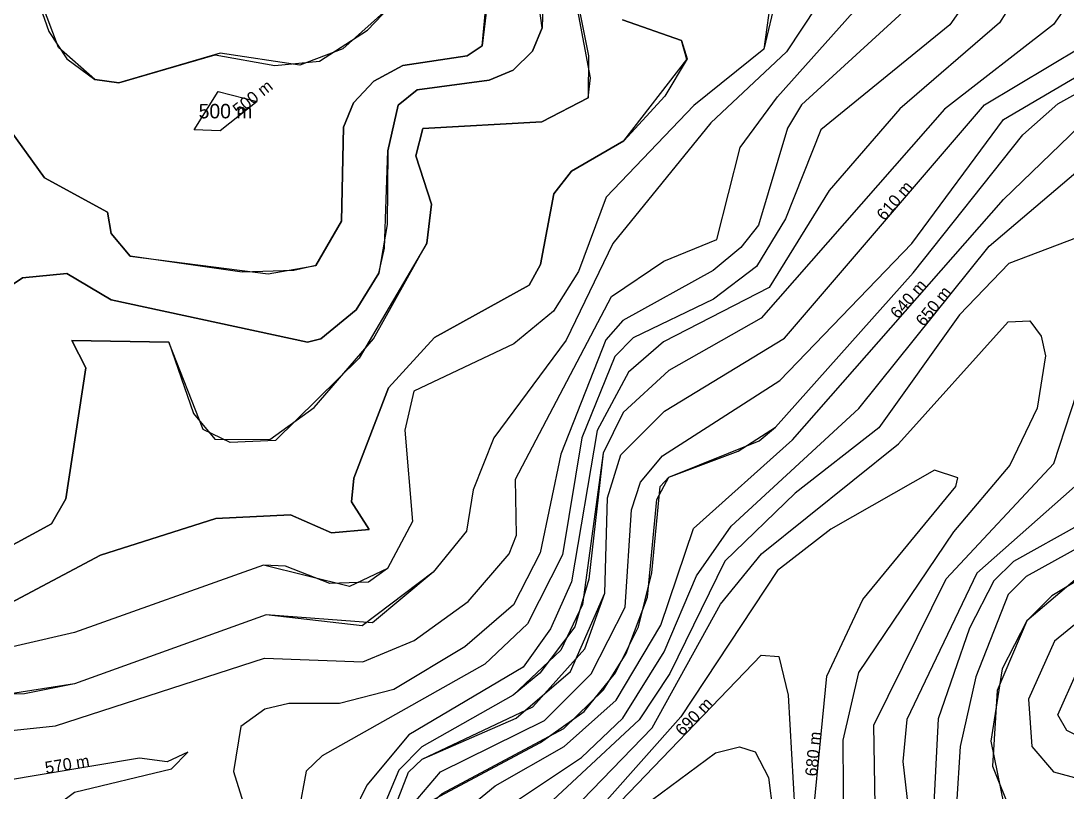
# Model space of a CAD drawing. Extents: x 120.7465 to 120.8269, y 14.0376 to 14.0711.
# Drawn here: x 120.79653 to 120.80404, y 14.04345 to 14.04898 of the extents above; entities that cross this region are included whole.
import ezdxf
from ezdxf.enums import TextEntityAlignment as Align

# ---------------------------------------------------------------- set-up
doc = ezdxf.new("R2010")
doc.units = 0
doc.header["$MEASUREMENT"] = 0
for name, color, linetype in [('Contour_Line_Intermediate', 7, 'Continuous'), ('Contour_Line_Major', 7, 'Continuous'), ('FEATURE_LABEL', 7, 'Continuous'), ('Iso-height_Area', 7, 'Continuous')]:
    doc.layers.add(name, color=color, linetype=linetype)

msp = doc.modelspace()

# ---------------------------------------------------------------- linework, layer by layer
at = {"layer": 'Contour_Line_Intermediate', "color": 36}
for points in [[(120.8052242, 14.0507878), (120.8039411, 14.048957), (120.803158, 14.0483477), (120.8018421, 14.0468478), (120.801181, 14.0464727), (120.8008518, 14.0461715), (120.8007082, 14.0458804), (120.8006073, 14.044974), (120.8005063, 14.0446324), (120.8002551, 14.0442993), (120.8000625, 14.044142), (120.7994093, 14.0437704), (120.7992429, 14.0436042), (120.7990874, 14.0432325)], [(120.7919713, 14.0438023), (120.793357, 14.0442844), (120.7937039, 14.0446653), (120.7939964, 14.0443593), (120.794155, 14.0442668), (120.7960534, 14.0438462), (120.7967802, 14.0439227), (120.798279, 14.0444084), (120.7989853, 14.044381), (120.7993522, 14.0445347), (120.79974, 14.0448145), (120.8000341, 14.0451563), (120.8000867, 14.0452913), (120.8000792, 14.0456922), (120.8007684, 14.0470048), (120.8011443, 14.0472579), (120.8015239, 14.0474136), (120.801692, 14.0480746), (120.8019598, 14.0484365), (120.8026046, 14.0491607), (120.8030278, 14.0494816), (120.8037238, 14.0501544), (120.8043462, 14.0506058)], [(120.8003527, 14.0499875), (120.8006046, 14.0487321), (120.8006006, 14.0484309), (120.8002699, 14.0482573), (120.7994162, 14.04821), (120.7993651, 14.0480135), (120.7994783, 14.0476667), (120.7994435, 14.0473874), (120.7989585, 14.0465609), (120.7983584, 14.0459706), (120.7980338, 14.0459568), (120.7978399, 14.0460501), (120.797592, 14.0466766), (120.7968957, 14.046689), (120.7969981, 14.0464929), (120.7968533, 14.0455522), (120.7967512, 14.0453722), (120.7963669, 14.045164)], [(120.8036396, 14.0495849), (120.8031972, 14.0489538), (120.8022721, 14.0482015), (120.8020182, 14.047562), (120.8018097, 14.0472188), (120.8015006, 14.0469845), (120.8009253, 14.0467066), (120.8007937, 14.046574), (120.8005552, 14.0459885), (120.8004174, 14.0451491), (120.8001668, 14.0446533), (120.7998604, 14.0443646), (120.7986919, 14.0437078), (120.7985788, 14.0435963), (120.7985229, 14.0433007)], [(120.8038262, 14.0494008), (120.8035536, 14.0489681), (120.8028384, 14.0483506), (120.8023314, 14.0477644), (120.8019007, 14.0470694), (120.8011419, 14.0466793), (120.8008903, 14.0464604), (120.8006672, 14.0460417), (120.8004828, 14.0449554), (120.8003316, 14.0446189), (120.800135, 14.0443437), (120.7993139, 14.0438568), (120.7990141, 14.0434963), (120.7989206, 14.0433051)], [(120.7991801, 14.0490864), (120.7988411, 14.0487817), (120.7985328, 14.0486655), (120.7979612, 14.0487505), (120.7972334, 14.0485372), (120.7970611, 14.0485623), (120.7968, 14.0487917), (120.7965906, 14.0493521)], [(120.8031972, 14.0493558), (120.8021314, 14.0483807), (120.8020314, 14.0482127), (120.8018246, 14.0475163), (120.8016965, 14.0473559), (120.8014997, 14.0471917), (120.8008495, 14.0468329), (120.8007281, 14.0466929), (120.8004055, 14.0458713), (120.800258, 14.0451647), (120.8000662, 14.0447916), (120.7997171, 14.0444892), (120.7992072, 14.0441826), (120.7988163, 14.0440815), (120.7984541, 14.0440827), (120.7982825, 14.0440411), (120.7981088, 14.0439182), (120.7980575, 14.043594), (120.7982444, 14.0429973)], [(120.8019495, 14.0491543), (120.8018617, 14.0487796), (120.801361, 14.0483753), (120.8007319, 14.0477167), (120.8005329, 14.0471846), (120.8003526, 14.0468996), (120.8000694, 14.0466642), (120.7993508, 14.0463235), (120.7992854, 14.0460445), (120.7993406, 14.0453885), (120.7991608, 14.0450524), (120.7988897, 14.0449223), (120.7982712, 14.0450759), (120.7969151, 14.0445923), (120.7961801, 14.0444214), (120.795997, 14.0444287), (120.7954745, 14.0446327), (120.7951196, 14.0449725), (120.7944905, 14.0453704), (120.7934917, 14.0453965), (120.7926627, 14.0451501), (120.7917215, 14.045076)], [(120.8022447, 14.0490932), (120.8020243, 14.0487613), (120.8014824, 14.0482501), (120.8007786, 14.047384), (120.8004448, 14.0466916), (120.7999255, 14.0459891), (120.799776, 14.0456162), (120.7997275, 14.0453195), (120.79949, 14.0450256), (120.7990539, 14.0446623), (120.7982904, 14.0447193), (120.7969168, 14.0442229), (120.7965566, 14.0441531), (120.7960245, 14.0441436), (120.7957278, 14.0442183), (120.7946335, 14.04468), (120.7943447, 14.0450207), (120.7938855, 14.0451367), (120.7935237, 14.0451123), (120.7933634, 14.045049), (120.7930135, 14.0446333), (120.7928029, 14.0447581), (120.792481, 14.0448069), (120.792302, 14.0447571)], [(120.8002775, 14.0490949), (120.8002715, 14.0489315), (120.8002022, 14.048766), (120.8000632, 14.0486283), (120.7998902, 14.0485569), (120.7993751, 14.0484884), (120.7992374, 14.0483784), (120.7991636, 14.04805), (120.7991599, 14.0475215), (120.7990997, 14.0471712), (120.7989379, 14.0469087), (120.7986841, 14.0466998), (120.7985874, 14.0466768), (120.7971798, 14.0469807), (120.7968603, 14.0471695), (120.7965419, 14.0471388), (120.7962068, 14.0469123)], [(120.800847, 14.0489906), (120.801272, 14.048842), (120.8013118, 14.0487095), (120.8011528, 14.0484424), (120.8008575, 14.0481222), (120.8004811, 14.0479044), (120.8003555, 14.0477414), (120.80026, 14.0472346), (120.8001784, 14.0470846), (120.7994993, 14.0467105), (120.7991698, 14.0463483), (120.7989208, 14.0456988), (120.7989033, 14.0455296), (120.7990295, 14.0453315), (120.7987612, 14.0453073), (120.7984654, 14.0454373), (120.7979312, 14.0454093), (120.7971034, 14.0451466), (120.7961503, 14.0446436)], [(120.7980661, 14.0378027), (120.7981247, 14.0381309), (120.7980928, 14.0384517), (120.797733, 14.0389787), (120.7976343, 14.0392588), (120.7977007, 14.0396294), (120.7981859, 14.0409001), (120.7983461, 14.0415454), (120.7985529, 14.0418621), (120.799022, 14.0423503), (120.7991127, 14.0425538), (120.7991929, 14.0432808), (120.7993136, 14.0435906), (120.7994098, 14.0436829), (120.8002036, 14.0440588), (120.8005776, 14.0444739), (120.8007206, 14.0448735), (120.8007414, 14.0455596), (120.8008359, 14.0458683), (120.8011487, 14.0461809), (120.8020097, 14.046706), (120.8034463, 14.0483786), (120.8041405, 14.0487953)], [(120.7982468, 14.0378027), (120.7982713, 14.038193), (120.7982091, 14.03851), (120.7979007, 14.0389006), (120.7977906, 14.0391757), (120.7978671, 14.0397168), (120.7983867, 14.0408728), (120.7985477, 14.0415863), (120.7991431, 14.0424006), (120.7992979, 14.0433042), (120.7995421, 14.0435914), (120.8002872, 14.0439607), (120.8006222, 14.0442955), (120.8008663, 14.0447741), (120.8009119, 14.0454718), (120.8009777, 14.0456708), (120.8011361, 14.0458595), (120.801977, 14.0464015), (120.8029239, 14.0473853), (120.8035808, 14.0482745), (120.8043224, 14.0487099)], [(120.798553, 14.0378027), (120.7984656, 14.0384532), (120.7979851, 14.0390312), (120.7979105, 14.0393963), (120.7979934, 14.0396799), (120.7986673, 14.0410376), (120.7986885, 14.0415966), (120.7990206, 14.0420327), (120.799236, 14.0424433), (120.799359, 14.0432652), (120.7995551, 14.0434375), (120.8004282, 14.0439036), (120.8007115, 14.0441818), (120.8008737, 14.0444405), (120.8010274, 14.044846), (120.8010933, 14.0455478), (120.8011814, 14.0457082), (120.8016768, 14.0458931), (120.8019453, 14.0460663), (120.8029328, 14.0471729), (120.803721, 14.0481651), (120.8039709, 14.0483872), (120.8045468, 14.048708)], [(120.7995984, 14.0432174), (120.7999337, 14.0434926), (120.8004294, 14.0437734), (120.8008028, 14.044107), (120.8011233, 14.0446444), (120.8013563, 14.0453384), (120.8020681, 14.045976), (120.8035825, 14.0476995), (120.8043269, 14.0484214)], [(120.8001027, 14.0433928), (120.8005532, 14.0436941), (120.8008505, 14.0439769), (120.8011463, 14.0444533), (120.8013801, 14.0450001), (120.8016288, 14.0453549), (120.8025449, 14.0461998), (120.8034779, 14.0473644), (120.8043387, 14.0480972)], [(120.8047306, 14.0476621), (120.8036209, 14.0472399), (120.8032653, 14.0468726), (120.802687, 14.0460621), (120.8020863, 14.0455929), (120.8015833, 14.0451036), (120.8011887, 14.0442984), (120.8009667, 14.0439657), (120.8000727, 14.0431322)], [(120.8002724, 14.0430927), (120.8010597, 14.0439073), (120.8015518, 14.0447951), (120.8018445, 14.0451564), (120.8028293, 14.045947), (120.8036146, 14.046823), (120.8037701, 14.0468301), (120.8038515, 14.0467187), (120.8038831, 14.0465771), (120.8038226, 14.0462032), (120.8036279, 14.0457934), (120.803223, 14.0453153), (120.8025422, 14.0443056), (120.8024292, 14.043819), (120.8024342, 14.0431311)], [(120.8042673, 14.0419869), (120.8039554, 14.042032), (120.8030561, 14.0420229), (120.8027753, 14.042136), (120.8026649, 14.0422358), (120.8025535, 14.0425406), (120.8026659, 14.0430575), (120.8026505, 14.0439271), (120.8031713, 14.0449768), (120.8039435, 14.0458047), (120.8042278, 14.0466763)], [(120.8021718, 14.0428338), (120.8023149, 14.0442787), (120.8025732, 14.0448302), (120.8032391, 14.045641), (120.8032548, 14.0457018), (120.8030876, 14.0457585), (120.802344, 14.0453347), (120.8019595, 14.0450372), (120.8012668, 14.0439871), (120.8004691, 14.0430886)], [(120.8041356, 14.0456788), (120.8033905, 14.0450175), (120.8028891, 14.0439669), (120.8028587, 14.0436662), (120.8029357, 14.0429956), (120.8029341, 14.0422711), (120.8031511, 14.0421896), (120.8034891, 14.0421558), (120.8042313, 14.0422138)], [(120.8044661, 14.0453949), (120.8037454, 14.044993), (120.8036143, 14.0448657), (120.8033833, 14.0442736), (120.8032702, 14.0437735), (120.8032444, 14.0433587), (120.8032868, 14.043144), (120.8034103, 14.0429235), (120.8036375, 14.0427653), (120.8039764, 14.0428239), (120.8044592, 14.0430034)], [(120.8041354, 14.0453699), (120.8036534, 14.0451021), (120.8035133, 14.044962), (120.8033371, 14.0446228), (120.8031141, 14.0439735), (120.8030778, 14.0432723), (120.8031503, 14.0427866), (120.8032373, 14.0425587), (120.8034366, 14.042422), (120.8036011, 14.0423882), (120.8043569, 14.0424937)], [(120.8046887, 14.0451351), (120.8039482, 14.0445299), (120.8037613, 14.0441141), (120.8037849, 14.0437727), (120.8039415, 14.0435921), (120.8041894, 14.0435246)], [(120.8041117, 14.0449857), (120.803748, 14.0446761), (120.8035356, 14.044176), (120.8035023, 14.0436329), (120.8036398, 14.0432928), (120.8038599, 14.043244), (120.8046205, 14.0433369)], [(120.8007156, 14.043257), (120.8018439, 14.0444295), (120.8019688, 14.0444195), (120.8020367, 14.0441428), (120.8020847, 14.0432994)], [(120.8043064, 14.0437542), (120.8040354, 14.0438888), (120.8039709, 14.0440013), (120.8041077, 14.0443072)], [(120.7977285, 14.0437337), (120.7975803, 14.0436646), (120.7973831, 14.0436897), (120.796041, 14.0434655), (120.7953957, 14.0436388), (120.7942617, 14.0438161), (120.792975, 14.0436685), (120.7927794, 14.0435975), (120.7924548, 14.0432696), (120.7923859, 14.043054), (120.7923986, 14.0429128), (120.792499, 14.0428002), (120.7926552, 14.0427696), (120.7934633, 14.042947), (120.7941168, 14.0428638), (120.79475, 14.0429697), (120.795437, 14.0429324), (120.7960148, 14.0431105), (120.7965698, 14.0431883), (120.7969157, 14.0434469), (120.7976122, 14.0436127), (120.7977285, 14.0437337)], [(120.8009347, 14.043297), (120.8015142, 14.0437282), (120.8016876, 14.043772), (120.8018003, 14.0437348), (120.8018966, 14.0435515), (120.8019567, 14.0430637)]]:
    msp.add_lwpolyline(points, dxfattribs=at)
at = {"layer": 'Contour_Line_Major', "color": 36}
for points in [[(120.8052242, 14.0507878), (120.8039411, 14.048957), (120.803158, 14.0483477), (120.8018421, 14.0468478), (120.801181, 14.0464727), (120.8008518, 14.0461715), (120.8007082, 14.0458804), (120.8006073, 14.044974), (120.8005063, 14.0446324), (120.8002551, 14.0442993), (120.8000625, 14.044142), (120.7994093, 14.0437704), (120.7992429, 14.0436042), (120.7990874, 14.0432325)], [(120.7998709, 14.049043), (120.7998411, 14.0488025), (120.7997339, 14.0487316), (120.7992712, 14.0486629), (120.799063, 14.0485488), (120.7989177, 14.0483943), (120.7988464, 14.0482192), (120.7988324, 14.0475437), (120.7986485, 14.0472266), (120.7984887, 14.0471914), (120.7981198, 14.0471777), (120.797315, 14.0472936), (120.797178, 14.0474567), (120.797152, 14.0476086), (120.7967016, 14.047855), (120.7964106, 14.0482576), (120.7961628, 14.0491887)], [(120.7998709, 14.049043), (120.7998411, 14.0488025), (120.7997339, 14.0487316), (120.7992712, 14.0486629), (120.799063, 14.0485488), (120.7989177, 14.0483943), (120.7988464, 14.0482192), (120.7988324, 14.0475437), (120.7986485, 14.0472266), (120.7984887, 14.0471914), (120.7981198, 14.0471777), (120.797315, 14.0472936), (120.797178, 14.0474567), (120.797152, 14.0476086), (120.7967016, 14.047855), (120.7964106, 14.0482576), (120.7961628, 14.0491887)], [(120.8022447, 14.0490932), (120.8020243, 14.0487613), (120.8014824, 14.0482501), (120.8007786, 14.047384), (120.8004448, 14.0466916), (120.7999255, 14.0459891), (120.799776, 14.0456162), (120.7997275, 14.0453195), (120.79949, 14.0450256), (120.7990539, 14.0446623), (120.7982904, 14.0447193), (120.7969168, 14.0442229), (120.7965566, 14.0441531), (120.7960245, 14.0441436), (120.7957278, 14.0442183), (120.7946335, 14.04468), (120.7943447, 14.0450207), (120.7938855, 14.0451367), (120.7935237, 14.0451123), (120.7933634, 14.045049), (120.7930135, 14.0446333), (120.7928029, 14.0447581), (120.792481, 14.0448069), (120.792302, 14.0447571)], [(120.7982277, 14.0484037), (120.797962, 14.0481935), (120.7977751, 14.0481993), (120.7979466, 14.0484758), (120.7982277, 14.0484037)], [(120.7982277, 14.0484037), (120.797962, 14.0481935), (120.7977751, 14.0481993), (120.7979466, 14.0484758), (120.7982277, 14.0484037)], [(120.8001027, 14.0433928), (120.8005532, 14.0436941), (120.8008505, 14.0439769), (120.8011463, 14.0444533), (120.8013801, 14.0450001), (120.8016288, 14.0453549), (120.8025449, 14.0461998), (120.8034779, 14.0473644), (120.8043387, 14.0480972)], [(120.8041356, 14.0456788), (120.8033905, 14.0450175), (120.8028891, 14.0439669), (120.8028587, 14.0436662), (120.8029357, 14.0429956), (120.8029341, 14.0422711), (120.8031511, 14.0421896), (120.8034891, 14.0421558), (120.8042313, 14.0422138)], [(120.8043064, 14.0437542), (120.8040354, 14.0438888), (120.8039709, 14.0440013), (120.8041077, 14.0443072)], [(120.8009347, 14.043297), (120.8015142, 14.0437282), (120.8016876, 14.043772), (120.8018003, 14.0437348), (120.8018966, 14.0435515), (120.8019567, 14.0430637)]]:
    msp.add_lwpolyline(points, dxfattribs=at)
at = {"layer": 'Iso-height_Area', "color": 40}
for points in [[(120.8052242, 14.0507878, 600), (120.8039411, 14.048957, 600), (120.803158, 14.0483477, 600), (120.8018421, 14.0468478, 600), (120.801181, 14.0464727, 600), (120.8008518, 14.0461715, 600), (120.8007082, 14.0458804, 600), (120.8005621, 14.0447927, 600), (120.800406, 14.0444665, 600), (120.8000625, 14.044142, 600), (120.7994093, 14.0437704, 600), (120.7992429, 14.0436042, 600), (120.7990874, 14.0432325, 600)], [(120.8052242, 14.0507878, 600), (120.8039411, 14.048957, 600), (120.803158, 14.0483477, 600), (120.8018421, 14.0468478, 600), (120.801181, 14.0464727, 600), (120.8008518, 14.0461715, 600), (120.8007082, 14.0458804, 600), (120.8005621, 14.0447927, 600), (120.800406, 14.0444665, 600), (120.8000625, 14.044142, 600), (120.7994093, 14.0437704, 600), (120.7992429, 14.0436042, 600), (120.7990874, 14.0432325, 600)], [(120.8036396, 14.0495849, 580), (120.8031972, 14.0489538, 580), (120.8022721, 14.0482015, 580), (120.8020182, 14.047562, 580), (120.8018097, 14.0472188, 580), (120.8015006, 14.0469845, 580), (120.8009253, 14.0467066, 580), (120.8007937, 14.046574, 580), (120.8005552, 14.0459885, 580), (120.8004174, 14.0451491, 580), (120.8001668, 14.0446533, 580), (120.7998604, 14.0443646, 580), (120.7986919, 14.0437078, 580), (120.7985788, 14.0435963, 580), (120.7985229, 14.0433007, 580)], [(120.8038262, 14.0494008, 590), (120.8035536, 14.0489681, 590), (120.8028384, 14.0483506, 590), (120.8023314, 14.0477644, 590), (120.8019007, 14.0470694, 590), (120.8011419, 14.0466793, 590), (120.8008903, 14.0464604, 590), (120.8006672, 14.0460417, 590), (120.8004828, 14.0449554, 590), (120.8003316, 14.0446189, 590), (120.800135, 14.0443437, 590), (120.7993139, 14.0438568, 590), (120.7990141, 14.0434963, 590), (120.7989206, 14.0433051, 590)], [(120.7991929, 14.0432808, 610), (120.7993136, 14.0435906, 610), (120.7994098, 14.0436829, 610), (120.8000857, 14.043978, 610), (120.8004744, 14.0443128, 610), (120.8007206, 14.0448735, 610), (120.8007414, 14.0455596, 610), (120.8008359, 14.0458683, 610), (120.8011487, 14.0461809, 610), (120.8020097, 14.046706, 610), (120.8034463, 14.0483786, 610), (120.8041405, 14.0487953, 610)], [(120.7992979, 14.0433042, 620), (120.7995421, 14.0435914, 620), (120.8002872, 14.0439607, 620), (120.8006222, 14.0442955, 620), (120.8008663, 14.0447741, 620), (120.8009119, 14.0454718, 620), (120.8009777, 14.0456708, 620), (120.8011361, 14.0458595, 620), (120.801977, 14.0464015, 620), (120.8029239, 14.0473853, 620), (120.8035808, 14.0482745, 620), (120.8043224, 14.0487099, 620)], [(120.7994303, 14.0433609, 630), (120.8002602, 14.0438033, 630), (120.8005722, 14.0440242, 630), (120.8007978, 14.0443017, 630), (120.8009617, 14.044634, 630), (120.8010579, 14.0450195, 630), (120.8011194, 14.0456404, 630), (120.8011814, 14.0457082, 630), (120.8018296, 14.045968, 630), (120.8019453, 14.0460663, 630), (120.8029328, 14.0471729, 630), (120.803721, 14.0481651, 630), (120.8039709, 14.0483872, 630), (120.8045468, 14.048708, 630)], [(120.7995984, 14.0432174, 640), (120.7999337, 14.0434926, 640), (120.8004294, 14.0437734, 640), (120.8008028, 14.044107, 640), (120.8011233, 14.0446444, 640), (120.8013563, 14.0453384, 640), (120.8020681, 14.045976, 640), (120.8035825, 14.0476995, 640), (120.8043269, 14.0484214, 640)], [(120.8001027, 14.0433928, 650), (120.8005532, 14.0436941, 650), (120.8008505, 14.0439769, 650), (120.8011463, 14.0444533, 650), (120.8013801, 14.0450001, 650), (120.8016288, 14.0453549, 650), (120.8025449, 14.0461998, 650), (120.8034779, 14.0473644, 650), (120.8043387, 14.0480972, 650)], [(120.8001027, 14.0433928, 650), (120.8005532, 14.0436941, 650), (120.8008505, 14.0439769, 650), (120.8011463, 14.0444533, 650), (120.8013801, 14.0450001, 650), (120.8016288, 14.0453549, 650), (120.8025449, 14.0461998, 650), (120.8034779, 14.0473644, 650), (120.8043387, 14.0480972, 650)], [(120.8047306, 14.0476621, 660), (120.8036209, 14.0472399, 660), (120.8032653, 14.0468726, 660), (120.802687, 14.0460621, 660), (120.8020863, 14.0455929, 660), (120.8015833, 14.0451036, 660), (120.8011887, 14.0442984, 660), (120.8009667, 14.0439657, 660), (120.8000727, 14.0431322, 660)], [(120.8002724, 14.0430927, 670), (120.8010597, 14.0439073, 670), (120.8015518, 14.0447951, 670), (120.8018445, 14.0451564, 670), (120.8028293, 14.045947, 670), (120.8036146, 14.046823, 670), (120.8037701, 14.0468301, 670), (120.8038515, 14.0467187, 670), (120.8038831, 14.0465771, 670), (120.8038226, 14.0462032, 670), (120.8036279, 14.0457934, 670), (120.803223, 14.0453153, 670), (120.8025422, 14.0443056, 670), (120.8024292, 14.043819, 670), (120.8024342, 14.0431311, 670)], [(120.8042673, 14.0419869, 660), (120.8039554, 14.042032, 660), (120.8030561, 14.0420229, 660), (120.8027753, 14.042136, 660), (120.8026649, 14.0422358, 660), (120.8025535, 14.0425406, 660), (120.8026659, 14.0430575, 660), (120.8026505, 14.0439271, 660), (120.8031713, 14.0449768, 660), (120.8039435, 14.0458047, 660), (120.8042278, 14.0466763, 660)], [(120.8021718, 14.0428338, 680), (120.8023149, 14.0442787, 680), (120.8025732, 14.0448302, 680), (120.8032391, 14.045641, 680), (120.8032548, 14.0457018, 680), (120.8030876, 14.0457585, 680), (120.802344, 14.0453347, 680), (120.8019595, 14.0450372, 680), (120.8012668, 14.0439871, 680), (120.8004691, 14.0430886, 680)], [(120.8041356, 14.0456788, 650), (120.8033905, 14.0450175, 650), (120.8028891, 14.0439669, 650), (120.8028587, 14.0436662, 650), (120.8029357, 14.0429956, 650), (120.8029341, 14.0422711, 650), (120.8031511, 14.0421896, 650), (120.8034891, 14.0421558, 650), (120.8042313, 14.0422138, 650)], [(120.8041356, 14.0456788, 650), (120.8033905, 14.0450175, 650), (120.8028891, 14.0439669, 650), (120.8028587, 14.0436662, 650), (120.8029357, 14.0429956, 650), (120.8029341, 14.0422711, 650), (120.8031511, 14.0421896, 650), (120.8034891, 14.0421558, 650), (120.8042313, 14.0422138, 650)], [(120.8044661, 14.0453949, 630), (120.8037454, 14.044993, 630), (120.8036143, 14.0448657, 630), (120.8033833, 14.0442736, 630), (120.8032702, 14.0437735, 630), (120.8032444, 14.0433587, 630), (120.8032868, 14.043144, 630), (120.8034103, 14.0429235, 630), (120.8036375, 14.0427653, 630), (120.8039764, 14.0428239, 630), (120.8044592, 14.0430034, 630)], [(120.8041354, 14.0453699, 640), (120.8036534, 14.0451021, 640), (120.8035133, 14.044962, 640), (120.8033371, 14.0446228, 640), (120.8031141, 14.0439735, 640), (120.8030778, 14.0432723, 640), (120.8031503, 14.0427866, 640), (120.8032373, 14.0425587, 640), (120.8034366, 14.042422, 640), (120.8036011, 14.0423882, 640), (120.8043569, 14.0424937, 640)], [(120.8046391, 14.0452802, 620), (120.8039291, 14.044856, 620), (120.803748, 14.0446761, 620), (120.8035712, 14.0443313, 620), (120.8034897, 14.0438129, 620), (120.8035834, 14.0433556, 620), (120.8037204, 14.0432598, 620), (120.8038599, 14.043244, 620), (120.8046205, 14.0433369, 620)], [(120.8046887, 14.0451351, 610), (120.8039482, 14.0445299, 610), (120.8037613, 14.0441141, 610), (120.8037849, 14.0437727, 610), (120.8039415, 14.0435921, 610), (120.8041894, 14.0435246, 610)], [(120.8007156, 14.043257, 690), (120.8018439, 14.0444295, 690), (120.8019688, 14.0444195, 690), (120.8020367, 14.0441428, 690), (120.8020847, 14.0432994, 690)], [(120.8043064, 14.0437542, 600), (120.8040354, 14.0438888, 600), (120.8039709, 14.0440013, 600), (120.8041077, 14.0443072, 600)], [(120.8043064, 14.0437542, 600), (120.8040354, 14.0438888, 600), (120.8039709, 14.0440013, 600), (120.8041077, 14.0443072, 600)], [(120.8009347, 14.043297, 700), (120.8015142, 14.0437282, 700), (120.8016876, 14.043772, 700), (120.8018003, 14.0437348, 700), (120.8018966, 14.0435515, 700), (120.8019567, 14.0430637, 700)], [(120.8009347, 14.043297, 700), (120.8015142, 14.0437282, 700), (120.8016876, 14.043772, 700), (120.8018003, 14.0437348, 700), (120.8018966, 14.0435515, 700), (120.8019567, 14.0430637, 700)]]:
    msp.add_polyline3d(points, dxfattribs=at)
at = {"layer": 'Iso-height_Area', "color": 2}
for points in [[(120.7919713, 14.0438023, 560), (120.793357, 14.0442844, 560), (120.7937039, 14.0446653, 560), (120.7939964, 14.0443593, 560), (120.794155, 14.0442668, 560), (120.7960534, 14.0438462, 560), (120.7967802, 14.0439227, 560), (120.798279, 14.0444084, 560), (120.7989853, 14.044381, 560), (120.7993522, 14.0445347, 560), (120.79974, 14.0448145, 560), (120.8000341, 14.0451563, 560), (120.8000867, 14.0452913, 560), (120.8000792, 14.0456922, 560), (120.8007684, 14.0470048, 560), (120.8011443, 14.0472579, 560), (120.8015239, 14.0474136, 560), (120.801692, 14.0480746, 560), (120.8019598, 14.0484365, 560), (120.8026046, 14.0491607, 560), (120.8030278, 14.0494816, 560), (120.8037238, 14.0501544, 560), (120.8043462, 14.0506058, 560)], [(120.7963669, 14.045164, 520), (120.7967512, 14.0453722, 520), (120.7968533, 14.0455522, 520), (120.7969981, 14.0464929, 520), (120.7968957, 14.046689, 520), (120.797592, 14.0466766, 520), (120.7977688, 14.0461641, 520), (120.7979225, 14.0459801, 520), (120.7983181, 14.0459782, 520), (120.7986365, 14.0462069, 520), (120.7990615, 14.0466997, 520), (120.7994435, 14.0473874, 520), (120.7994783, 14.0476667, 520), (120.7993651, 14.0480135, 520), (120.7994162, 14.04821, 520), (120.8002699, 14.0482573, 520), (120.8006006, 14.0484309, 520), (120.8006174, 14.0485744, 520), (120.8003527, 14.0499875, 520)], [(120.7965487, 14.0494327, 490), (120.7967312, 14.0489059, 490), (120.7968619, 14.0487091, 490), (120.7970611, 14.0485623, 490), (120.7972334, 14.0485372, 490), (120.7979244, 14.0487378, 490), (120.7983538, 14.0486619, 490), (120.7986742, 14.0486944, 490), (120.7990177, 14.0489161, 490), (120.7991801, 14.0490864, 490)], [(120.8031972, 14.0493558, 570), (120.8021314, 14.0483807, 570), (120.8020314, 14.0482127, 570), (120.8018246, 14.0475163, 570), (120.8016965, 14.0473559, 570), (120.8014997, 14.0471917, 570), (120.8008495, 14.0468329, 570), (120.8007281, 14.0466929, 570), (120.8004055, 14.0458713, 570), (120.800258, 14.0451647, 570), (120.8000662, 14.0447916, 570), (120.7997171, 14.0444892, 570), (120.7992072, 14.0441826, 570), (120.7988163, 14.0440815, 570), (120.7984541, 14.0440827, 570), (120.7982825, 14.0440411, 570), (120.7981088, 14.0439182, 570), (120.7980575, 14.043594, 570), (120.7982444, 14.0429973, 570)], [(120.7962068, 14.0469123, 510), (120.7965419, 14.0471388, 510), (120.7968603, 14.0471695, 510), (120.7971798, 14.0469807, 510), (120.7985874, 14.0466768, 510), (120.7986841, 14.0466998, 510), (120.7989379, 14.0469087, 510), (120.7990997, 14.0471712, 510), (120.79914, 14.0473499, 510), (120.7991636, 14.04805, 510), (120.7992374, 14.0483784, 510), (120.7993751, 14.0484884, 510), (120.7998902, 14.0485569, 510), (120.8000632, 14.0486283, 510), (120.8002022, 14.048766, 510), (120.8002715, 14.0489315, 510), (120.8002283, 14.0492459, 510)], [(120.8019165, 14.0491793, 540), (120.8018617, 14.0487796, 540), (120.801361, 14.0483753, 540), (120.8007319, 14.0477167, 540), (120.8005329, 14.0471846, 540), (120.8003526, 14.0468996, 540), (120.8000694, 14.0466642, 540), (120.7993508, 14.0463235, 540), (120.7992854, 14.0460445, 540), (120.7993406, 14.0453885, 540), (120.7991608, 14.0450524, 540), (120.7990253, 14.0449546, 540), (120.7987474, 14.0449433, 540), (120.7984306, 14.0450679, 540), (120.7982712, 14.0450759, 540), (120.7969151, 14.0445923, 540), (120.7961801, 14.0444214, 540), (120.795997, 14.0444287, 540), (120.7954745, 14.0446327, 540), (120.7951196, 14.0449725, 540), (120.7944905, 14.0453704, 540), (120.7934917, 14.0453965, 540), (120.7926627, 14.0451501, 540), (120.7917215, 14.045076, 540)], [(120.7961628, 14.0491887, 500), (120.7964106, 14.0482576, 500), (120.7967016, 14.047855, 500), (120.797152, 14.0476086, 500), (120.797178, 14.0474567, 500), (120.797315, 14.0472936, 500), (120.7983056, 14.0471665, 500), (120.7986485, 14.0472266, 500), (120.7988324, 14.0475437, 500), (120.7988464, 14.0482192, 500), (120.7989177, 14.0483943, 500), (120.799063, 14.0485488, 500), (120.7992712, 14.0486629, 500), (120.7997339, 14.0487316, 500), (120.7998411, 14.0488025, 500), (120.7998645, 14.0490563, 500)], [(120.7961628, 14.0491887, 500), (120.7964106, 14.0482576, 500), (120.7967016, 14.047855, 500), (120.797152, 14.0476086, 500), (120.797178, 14.0474567, 500), (120.797315, 14.0472936, 500), (120.7983056, 14.0471665, 500), (120.7986485, 14.0472266, 500), (120.7988324, 14.0475437, 500), (120.7988464, 14.0482192, 500), (120.7989177, 14.0483943, 500), (120.799063, 14.0485488, 500), (120.7992712, 14.0486629, 500), (120.7997339, 14.0487316, 500), (120.7998411, 14.0488025, 500), (120.7998645, 14.0490563, 500)], [(120.8022447, 14.0490932, 550), (120.8020243, 14.0487613, 550), (120.8014824, 14.0482501, 550), (120.8007786, 14.047384, 550), (120.8004448, 14.0466916, 550), (120.7999255, 14.0459891, 550), (120.799776, 14.0456162, 550), (120.7997275, 14.0453195, 550), (120.79949, 14.0450256, 550), (120.7989803, 14.0446411, 550), (120.7982904, 14.0447193, 550), (120.7969168, 14.0442229, 550), (120.796378, 14.0441404, 550), (120.7960245, 14.0441436, 550), (120.7957278, 14.0442183, 550), (120.7946335, 14.04468, 550), (120.7943447, 14.0450207, 550), (120.7938855, 14.0451367, 550), (120.7935237, 14.0451123, 550), (120.7933634, 14.045049, 550), (120.7930135, 14.0446333, 550), (120.7928029, 14.0447581, 550), (120.792481, 14.0448069, 550), (120.792302, 14.0447571, 550)], [(120.8022447, 14.0490932, 550), (120.8020243, 14.0487613, 550), (120.8014824, 14.0482501, 550), (120.8007786, 14.047384, 550), (120.8004448, 14.0466916, 550), (120.7999255, 14.0459891, 550), (120.799776, 14.0456162, 550), (120.7997275, 14.0453195, 550), (120.79949, 14.0450256, 550), (120.7989803, 14.0446411, 550), (120.7982904, 14.0447193, 550), (120.7969168, 14.0442229, 550), (120.796378, 14.0441404, 550), (120.7960245, 14.0441436, 550), (120.7957278, 14.0442183, 550), (120.7946335, 14.04468, 550), (120.7943447, 14.0450207, 550), (120.7938855, 14.0451367, 550), (120.7935237, 14.0451123, 550), (120.7933634, 14.045049, 550), (120.7930135, 14.0446333, 550), (120.7928029, 14.0447581, 550), (120.792481, 14.0448069, 550), (120.792302, 14.0447571, 550)], [(120.7961503, 14.0446436, 530), (120.7971034, 14.0451466, 530), (120.7979312, 14.0454093, 530), (120.7984654, 14.0454373, 530), (120.7987612, 14.0453073, 530), (120.7990295, 14.0453315, 530), (120.7989033, 14.0455296, 530), (120.7989208, 14.0456988, 530), (120.7991698, 14.0463483, 530), (120.7994993, 14.0467105, 530), (120.8001784, 14.0470846, 530), (120.80026, 14.0472346, 530), (120.8003555, 14.0477414, 530), (120.8004811, 14.0479044, 530), (120.8008575, 14.0481222, 530), (120.80131, 14.0487058, 530), (120.801272, 14.048842, 530), (120.800847, 14.0489906, 530)]]:
    msp.add_polyline3d(points, dxfattribs=at)
for points in [[(120.7982277, 14.0484037, 500), (120.797962, 14.0481935, 500), (120.7977751, 14.0481993, 500), (120.7979466, 14.0484758, 500), (120.7982277, 14.0484037, 500)], [(120.7982277, 14.0484037, 500), (120.797962, 14.0481935, 500), (120.7977751, 14.0481993, 500), (120.7979466, 14.0484758, 500), (120.7982277, 14.0484037, 500)], [(120.7977285, 14.0437337, 570), (120.7975803, 14.0436646, 570), (120.7973831, 14.0436897, 570), (120.796041, 14.0434655, 570), (120.7953957, 14.0436388, 570), (120.7942617, 14.0438161, 570), (120.792975, 14.0436685, 570), (120.7927794, 14.0435975, 570), (120.7924548, 14.0432696, 570), (120.7923859, 14.043054, 570), (120.7923986, 14.0429128, 570), (120.792499, 14.0428002, 570), (120.7926552, 14.0427696, 570), (120.7934633, 14.042947, 570), (120.7941168, 14.0428638, 570), (120.79475, 14.0429697, 570), (120.795437, 14.0429324, 570), (120.7960148, 14.0431105, 570), (120.7965698, 14.0431883, 570), (120.7969157, 14.0434469, 570), (120.7976122, 14.0436127, 570), (120.7977285, 14.0437337, 570)]]:
    msp.add_polyline3d(points, close=True, dxfattribs=at)

# ---------------------------------------------------------------- texts
at = {"layer": 'FEATURE_LABEL', "color": 18}
for s, rotation, p in [('500 m', 38.3, (120.7980948, 14.0482986)), ('500 m', 38.3, (120.7980948, 14.0482986)), ('610 m', 49.3, (120.802728, 14.0475423)), ('640 m', 48.7, (120.8028253, 14.0468377)), ('650 m', 51.3, (120.8030114, 14.0467821)), ('650 m', 51.3, (120.8030114, 14.0467821)), ('690 m', 46.1, (120.8012797, 14.0438433)), ('680 m', 84.3, (120.8022434, 14.0435562)), ('570 m', 9.5, (120.796712, 14.0435776))]:
    msp.add_text(s, height=0.00008651, rotation=rotation, dxfattribs=at).set_placement(p)
msp.add_text('500 m', height=0.00010382, dxfattribs=at).set_placement((120.7979997, 14.0483346, 500), align=Align.MIDDLE_CENTER)
msp.add_text('500 m', height=0.00010382, dxfattribs=at).set_placement((120.7979997, 14.0483346, 500), align=Align.MIDDLE_CENTER)

doc.saveas('drawing.dxf')
